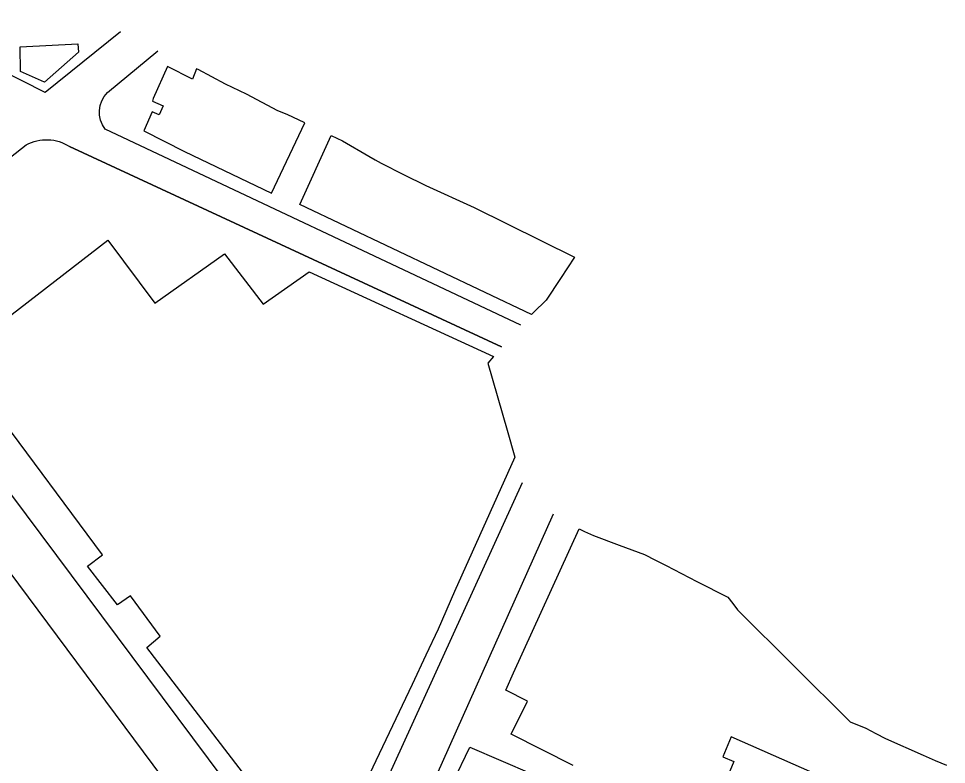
# Model space of a CAD drawing. Header units: metres. Extents: x 320405 to 332543, y 7395686 to 7410003.
# Drawn here: x 325324.4 to 325513.7, y 7398039.1 to 7398191.2 of the extents above; entities that cross this region are included whole.
import ezdxf

# ---------------------------------------------------------------- set-up
doc = ezdxf.new("R2010")
doc.units = ezdxf.units.M
doc.header["$LTSCALE"] = 10
doc.header["$MEASUREMENT"] = 0
doc.layers.add('Edificações', color=30, linetype='Continuous')
doc.layers.add('Vias Primárias', color=230, linetype='Continuous')

msp = doc.modelspace()

# ---------------------------------------------------------------- linework, layer by layer
at = {"layer": 'Edificações'}
for points in [[(325324.78, 7398185.5), (325336.56, 7398186.09), (325336.65, 7398184.39), (325329.73, 7398178.26), (325324.84, 7398180.42), (325324.78, 7398185.49)], [(325360.75, 7398181), (325359.94, 7398178.85), (325354.83, 7398181.44), (325351.92, 7398174.95), (325351.79, 7398174.4), (325353.94, 7398173.44), (325353.13, 7398171.61), (325351.71, 7398172.24), (325349.96, 7398168.3), (325358.3, 7398164.14), (325376.02, 7398155.59), (325382.83, 7398169.95), (325379.25, 7398171.64), (325377.33, 7398172.44), (325370.93, 7398175.84), (325366.66, 7398177.87), (325361.08, 7398180.85)], [(325429.06, 7398130.85), (325381.81, 7398153.33), (325388.21, 7398167.4), (325390.49, 7398166.32), (325395.91, 7398163.17), (325397.15, 7398162.44), (325398.38, 7398161.71), (325402.95, 7398159.44), (325407.51, 7398157.16), (325417.35, 7398152.71), (325437.81, 7398142.55), (325434.94, 7398138.18), (325432.06, 7398133.8), (325429.47, 7398131.25)]]:
    msp.add_lwpolyline(points, close=True, dxfattribs=at)
for points in [[(325321.02, 7398129.29), (325342.62, 7398146.05), (325352.27, 7398133.15), (325366.44, 7398143.22), (325374.31, 7398132.94), (325383.74, 7398139.6), (325421.3, 7398122.33), (325420.12, 7398120.95), (325424.08, 7398107.26), (325425.66, 7398101.77), (325413.37, 7398074.34), (325410.02, 7398066.65), (325407.49, 7398061.36), (325404.73, 7398055.36), (325394.66, 7398034.25)], [(325377.74, 7398027.55), (325350.58, 7398062.93), (325353.32, 7398065.24), (325347.29, 7398073.45), (325344.6, 7398071.61), (325338.48, 7398079.51), (325341.57, 7398081.86), (325298.16, 7398140.3)], [(325437.55, 7398038.87), (325424.88, 7398045.27), (325428.25, 7398051.99), (325423.8, 7398054.23), (325425.38, 7398057.75), (325438.75, 7398087.16), (325439.88, 7398086.63), (325441.69, 7398085.78), (325446.9, 7398083.83), (325452.11, 7398081.89), (325454.31, 7398080.76), (325456.52, 7398079.64), (325462.79, 7398076.43), (325469.06, 7398073.22), (325470.08, 7398071.92), (325471.09, 7398070.62), (325494.05, 7398047.79), (325497.26, 7398046.46), (325499.24, 7398045.4), (325501.22, 7398044.35), (325508.95, 7398040.94), (325511.39, 7398039.87), (325513.67, 7398038.95)], [(325492.73, 7398034.59), (325469.78, 7398044.7), (325468.09, 7398040.62), (325470.33, 7398039.69), (325451.11, 7397993.29)], [(325406.09, 7398020.97), (325416.46, 7398042.62), (325435.41, 7398034.45)]]:
    msp.add_lwpolyline(points, dxfattribs=at)
at = {"layer": 'Vias Primárias'}
for points in [[(325345.26, 7398188.52), (325329.87, 7398176.16), (325301.41, 7398190.55), (325296.34, 7398193.12, -0.197996), (325293.47, 7398196.44), (325292.4, 7398215.14)], [(325426.88, 7398128.71), (325342.1, 7398168.67, -0.373933), (325342.56, 7398176.17), (325352.82, 7398184.67)], [(325377.94, 7398010.52), (325364.62, 7398016.82, -0.431272), (325363.38, 7398020.64), (325369.12, 7398031.28), (325369.37, 7398031.93), (325291.87, 7398135.74, -0.369539), (325293.27, 7398139.74), (325326.03, 7398165.46, -0.279793), (325334.84, 7398165.13)]]:
    msp.add_lwpolyline(points, format="xyb", dxfattribs=at)
msp.add_lwpolyline([(325334.84, 7398165.13), (325422.95, 7398124.27)], close=True, dxfattribs=at)
msp.add_lwpolyline([(325278.93, 7398129.24), (325234.63, 7398091.31), (325229.67, 7398087.48, 0.544239), (325228.88, 7398080.92), (325240.12, 7398075.14), (325287.97, 7398052.98), (325353.64, 7398022.75, 0.61651), (325357.8, 7398031.04), (325289.34, 7398123.05), (325286.15, 7398127.49, 0.370152)], format="xyb", close=True, dxfattribs=at)
for points in [[(325427.18, 7398096.5), (325394.76, 7398025.57)], [(325403.12, 7398022.2), (325433.56, 7398090.21)]]:
    msp.add_lwpolyline(points, dxfattribs=at)

doc.saveas('drawing.dxf')
